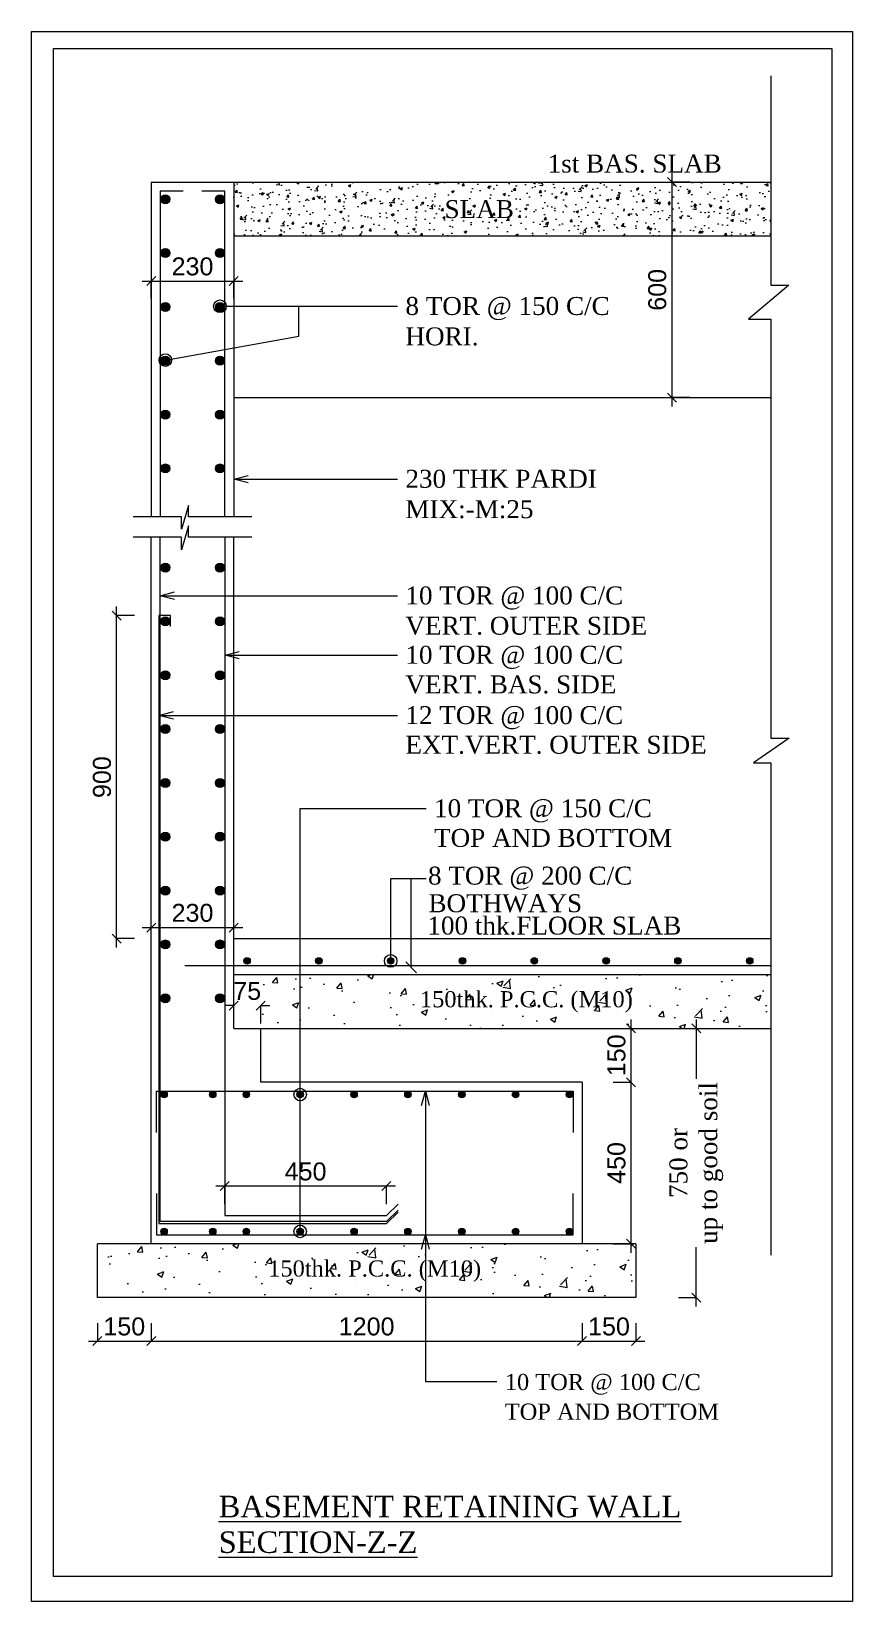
# Model space of a CAD drawing. Header units: inches. Extents: x 10943721 to 11147402, y -2794197 to -2693110.
# Drawn here: x 11054100 to 11057530, y -2752146 to -2745584 of the extents above; entities that cross this region are included whole.
import ezdxf

# ---------------------------------------------------------------- set-up
doc = ezdxf.new("R2010")
doc.units = ezdxf.units.IN
doc.header["$LTSCALE"] = 0.5
doc.header["$MEASUREMENT"] = 0
doc.header["$PDMODE"] = 34
doc.header["$PDSIZE"] = 50
doc.layers.get('0').update_dxf_attribs({"lineweight": 0})
for name, color, linetype, lineweight in [('S-DIM SECTION', 7, 'Continuous', 0), ('S-HATCH COL & LIFT', 250, 'Continuous', 0), ('S-SECTION', 5, 'Continuous', 5), ('S-SECTION MARK', 7, 'Continuous', 0), ('S-SHEET', 251, 'Continuous', 0), ('S-STEEL', 1, 'Continuous', 9), ('S-STEEL-2', 6, 'Continuous', 0), ('S-TEXT', 7, 'Continuous', 0), ('S-TEXT TITLE', 1, 'Continuous', 0)]:
    doc.layers.add(name, color=color, linetype=linetype, lineweight=lineweight)
doc.styles.add('AR', font='ARIALUNI.ttf')
doc.styles.add('ARIAL', font='arial.ttf')
doc.styles.get("Standard").update_dxf_attribs({"font": 'times.ttf'})
doc.styles.add('TEXT', font='times.ttf')
doc.dimstyles.new('100', dxfattribs={"dimtxt": 180, "dimasz": 80, "dimexe": 0.18, "dimexo": 0.0625, "dimgap": 1, "dimtad": 1, "dimdec": 0, "dimzin": 0, "dimdsep": 46, "dimtxsty": 'AR', "dimblk": 'DOT', "dimcen": 0.09, "dimse1": 1, "dimse2": 1, "dimclrd": 50, "dimclrt": 256, "dimadec": 0, "dimazin": 0, "dimtfac": 1, "dimtdec": 0, "dimtix": 1, "dimtofl": 0, "dimtmove": 2, "dimatfit": 0, "dimfxl": 1, "dimtolj": 1, "dimtzin": 0, "dimlwd": -1, "dimarcsym": 0})
doc.dimstyles.get("Standard").update_dxf_attribs({"dimtxt": 0.18, "dimasz": 0.18, "dimexe": 0.18, "dimexo": 0.0625, "dimgap": 0.09, "dimtad": 0, "dimtih": 1, "dimtoh": 1, "dimdec": 4, "dimzin": 0, "dimdsep": 46, "dimtxsty": 'Standard', "dimcen": 0.09, "dimadec": 0, "dimazin": 0, "dimtfac": 1, "dimtdec": 4, "dimtofl": 0, "dimtmove": 0, "dimatfit": 3, "dimfxl": 1, "dimtolj": 1, "dimtzin": 0, "dimarcsym": 0})

# ---------------------------------------------------------------- blocks, each defined once
blk = doc.blocks.new('_Oblique')
at = {"color": 0, "linetype": 'ByBlock', "lineweight": -2}
blk.add_line((-0.5, -0.5), (0.5, 0.5), dxfattribs=at)
blk = doc.blocks.new('*D40')
at = {"layer": 'Defpoints', "color": 0, "transparency": 16777216}
for p in [(122.5, -3972.7), (272.5, -3972.7), (272.5, -4093.9)]:
    blk.add_point(p, dxfattribs=at)
at = {"layer": 'S-DIM SECTION', "color": 0, "lineweight": -2, "transparency": 16777216}
for p, q in [((122.5, -4043.9), (122.5, -4094.1)), ((272.5, -4043.9), (272.5, -4094.1))]:
    blk.add_line(p, q, dxfattribs=at)
at = {"layer": 'S-DIM SECTION', "transparency": 16777216}
blk.add_line((97.5, -4093.9), (297.5, -4093.9), dxfattribs=at)
at = {"layer": 'S-DIM SECTION', "transparency": 16777216, "xscale": 25, "yscale": 25, "zscale": 25, "rotation": 180}
blk.add_blockref('_Oblique', (122.5, -4093.9), dxfattribs=at)
at = {"layer": 'S-DIM SECTION', "transparency": 16777216, "xscale": 25, "yscale": 25, "zscale": 25}
blk.add_blockref('_Oblique', (272.5, -4093.9), dxfattribs=at)
at = {"layer": 'S-DIM SECTION', "transparency": 16777216, "insert": (197.5, -4053.4), "char_height": 50, "attachment_point": 5, "style": 'ARIAL'}
blk.add_mtext('\\A1;150', dxfattribs=at)
blk = doc.blocks.new('*D65')
at = {"layer": 'Defpoints', "color": 0, "transparency": 16777216}
for p in [(272.5, -3972.7), (1472.5, -3972.7), (1472.5, -4093.9)]:
    blk.add_point(p, dxfattribs=at)
at = {"layer": 'S-DIM SECTION', "color": 0, "lineweight": -2, "transparency": 16777216}
for p, q in [((272.5, -4043.9), (272.5, -4094.1)), ((1472.5, -4043.9), (1472.5, -4094.1))]:
    blk.add_line(p, q, dxfattribs=at)
at = {"layer": 'S-DIM SECTION', "transparency": 16777216}
blk.add_line((247.5, -4093.9), (1497.5, -4093.9), dxfattribs=at)
at = {"layer": 'S-DIM SECTION', "transparency": 16777216, "xscale": 25, "yscale": 25, "zscale": 25, "rotation": 180}
blk.add_blockref('_Oblique', (272.5, -4093.9), dxfattribs=at)
at = {"layer": 'S-DIM SECTION', "transparency": 16777216, "xscale": 25, "yscale": 25, "zscale": 25}
blk.add_blockref('_Oblique', (1472.5, -4093.9), dxfattribs=at)
at = {"layer": 'S-DIM SECTION', "transparency": 16777216, "insert": (872.5, -4053.4), "char_height": 50, "attachment_point": 5, "style": 'ARIAL'}
blk.add_mtext('\\A1;1200', dxfattribs=at)
blk = doc.blocks.new('*D41')
at = {"layer": 'Defpoints', "color": 0, "transparency": 16777216}
for p in [(1472.5, -3972.7), (1622.5, -3972.7), (1622.5, -4093.9)]:
    blk.add_point(p, dxfattribs=at)
at = {"layer": 'S-DIM SECTION', "color": 0, "lineweight": -2, "transparency": 16777216}
for p, q in [((1472.5, -4043.9), (1472.5, -4094.1)), ((1622.5, -4043.9), (1622.5, -4094.1))]:
    blk.add_line(p, q, dxfattribs=at)
at = {"layer": 'S-DIM SECTION', "transparency": 16777216}
blk.add_line((1447.5, -4093.9), (1647.5, -4093.9), dxfattribs=at)
at = {"layer": 'S-DIM SECTION', "transparency": 16777216, "xscale": 25, "yscale": 25, "zscale": 25, "rotation": 180}
blk.add_blockref('_Oblique', (1472.5, -4093.9), dxfattribs=at)
at = {"layer": 'S-DIM SECTION', "transparency": 16777216, "xscale": 25, "yscale": 25, "zscale": 25}
blk.add_blockref('_Oblique', (1622.5, -4093.9), dxfattribs=at)
at = {"layer": 'S-DIM SECTION', "transparency": 16777216, "insert": (1547.5, -4053.4), "char_height": 50, "attachment_point": 5, "style": 'ARIAL'}
blk.add_mtext('\\A1;150', dxfattribs=at)
blk = doc.blocks.new('*D42')
at = {"layer": 'Defpoints', "color": 0, "transparency": 16777216}
for p in [(1472.5, -3372.7), (1609, -3372.7), (1472.5, -3822.7)]:
    blk.add_point(p, dxfattribs=at)
at = {"layer": 'S-DIM SECTION', "transparency": 16777216}
blk.add_line((1609, -3847.7), (1609, -3347.7), dxfattribs=at)
at = {"layer": 'S-DIM SECTION', "color": 0, "lineweight": -2, "transparency": 16777216}
for p, q in [((1559, -3372.7), (1609.2, -3372.7)), ((1559, -3822.7), (1609.2, -3822.7))]:
    blk.add_line(p, q, dxfattribs=at)
at = {"layer": 'S-DIM SECTION', "transparency": 16777216, "xscale": 25, "yscale": 25, "zscale": 25}
for p, rotation in [((1609, -3372.7), 90), ((1609, -3822.7), 270)]:
    blk.add_blockref('_Oblique', p, dxfattribs=dict(at, rotation=rotation))
at = {"layer": 'S-DIM SECTION', "transparency": 16777216, "insert": (1568.5, -3597.7), "char_height": 50, "attachment_point": 5, "rotation": 90, "style": 'ARIAL'}
blk.add_mtext('\\A1;450', dxfattribs=at)
blk = doc.blocks.new('*D66')
at = {"layer": 'Defpoints', "color": 0, "transparency": 16777216}
for p in [(1472.5, -3222.7), (1609, -3222.7), (1472.5, -3372.7)]:
    blk.add_point(p, dxfattribs=at)
at = {"layer": 'S-DIM SECTION', "color": 0, "lineweight": -2, "transparency": 16777216}
for p, q in [((1559, -3222.7), (1609.2, -3222.7)), ((1559, -3372.7), (1609.2, -3372.7))]:
    blk.add_line(p, q, dxfattribs=at)
at = {"layer": 'S-DIM SECTION', "transparency": 16777216}
blk.add_line((1609, -3397.7), (1609, -3197.7), dxfattribs=at)
at = {"layer": 'S-DIM SECTION', "transparency": 16777216, "xscale": 25, "yscale": 25, "zscale": 25}
for p, rotation in [((1609, -3222.7), 90), ((1609, -3372.7), 270)]:
    blk.add_blockref('_Oblique', p, dxfattribs=dict(at, rotation=rotation))
at = {"layer": 'S-DIM SECTION', "transparency": 16777216, "insert": (1568.5, -3297.7), "char_height": 50, "attachment_point": 5, "rotation": 90, "style": 'ARIAL'}
blk.add_mtext('\\A1;150', dxfattribs=at)
blk = doc.blocks.new('*D67')
at = {"layer": 'Defpoints', "color": 0, "transparency": 16777216}
for p in [(1621.5, -3222.7), (1790.7, -3222.7), (1622.5, -3972.7)]:
    blk.add_point(p, dxfattribs=at)
at = {"layer": 'S-DIM SECTION', "color": 0, "lineweight": -2, "transparency": 16777216}
for p, q in [((1740.7, -3222.7), (1790.8, -3222.7)), ((1740.7, -3972.7), (1790.8, -3972.7))]:
    blk.add_line(p, q, dxfattribs=at)
at = {"layer": 'S-DIM SECTION', "transparency": 16777216}
for p, q in [((1790.7, -3197.7), (1790.7, -3363)), ((1790.7, -3997.7), (1790.7, -3832.4))]:
    blk.add_line(p, q, dxfattribs=at)
at = {"layer": 'S-DIM SECTION', "transparency": 16777216, "xscale": 25, "yscale": 25, "zscale": 25}
for p, rotation in [((1790.7, -3222.7), 90), ((1790.7, -3972.7), 270)]:
    blk.add_blockref('_Oblique', p, dxfattribs=dict(at, rotation=rotation))
at = {"layer": 'S-DIM SECTION', "transparency": 16777216, "insert": (1790.7, -3597.7), "char_height": 50, "attachment_point": 5, "rotation": 90, "style": 'ARIAL'}
blk.add_mtext('\\A1;{\\fTimes New Roman|b0|i0|c0|p18;\\C7;750 or\\Pup to good soil}', dxfattribs=at)
blk = doc.blocks.new('*D43')
at = {"layer": 'Defpoints', "color": 0, "transparency": 16777216}
for p in [(502.5, -3159), (502.5, -3222.7), (577.5, -3222.7)]:
    blk.add_point(p, dxfattribs=at)
at = {"layer": 'S-DIM SECTION', "transparency": 16777216}
for p, q in [((502.5, -3159), (477.5, -3159)), ((577.5, -3159), (602.5, -3159))]:
    blk.add_line(p, q, dxfattribs=at)
at = {"layer": 'S-DIM SECTION', "color": 0, "lineweight": -2, "transparency": 16777216}
for p, q in [((502.5, -3209), (502.5, -3158.8)), ((577.5, -3209), (577.5, -3158.8))]:
    blk.add_line(p, q, dxfattribs=at)
at = {"layer": 'S-DIM SECTION', "transparency": 16777216, "xscale": 25, "yscale": 25, "zscale": 25}
blk.add_blockref('_Oblique', (502.5, -3159), dxfattribs=at)
at = {"layer": 'S-DIM SECTION', "transparency": 16777216, "xscale": 25, "yscale": 25, "zscale": 25, "rotation": 180}
blk.add_blockref('_Oblique', (577.5, -3159), dxfattribs=at)
at = {"layer": 'S-DIM SECTION', "transparency": 16777216, "insert": (540, -3118.6), "char_height": 50, "attachment_point": 5, "style": 'ARIAL'}
blk.add_mtext('\\A1;75', dxfattribs=at)
blk = doc.blocks.new('*D44')
at = {"layer": 'Defpoints', "color": 0, "transparency": 16777216}
for p in [(176.1, -2072.7), (296.6, -2072.7), (502.5, -2972.7)]:
    blk.add_point(p, dxfattribs=at)
at = {"layer": 'S-DIM SECTION', "transparency": 16777216}
blk.add_line((176.1, -2997.7), (176.1, -2047.7), dxfattribs=at)
at = {"layer": 'S-DIM SECTION', "color": 0, "lineweight": -2, "transparency": 16777216}
for p, q in [((226.1, -2072.7), (175.9, -2072.7)), ((226.1, -2972.7), (175.9, -2972.7))]:
    blk.add_line(p, q, dxfattribs=at)
at = {"layer": 'S-DIM SECTION', "transparency": 16777216, "xscale": 25, "yscale": 25, "zscale": 25}
for p, rotation in [((176.1, -2072.7), 90), ((176.1, -2972.7), 270)]:
    blk.add_blockref('_Oblique', p, dxfattribs=dict(at, rotation=rotation))
at = {"layer": 'S-DIM SECTION', "transparency": 16777216, "insert": (135.5, -2522.7), "char_height": 50, "attachment_point": 5, "rotation": 90, "style": 'ARIAL'}
blk.add_mtext('\\A1;900', dxfattribs=at)
blk = doc.blocks.new('*D68')
at = {"layer": 'Defpoints', "color": 0, "transparency": 16777216}
for p in [(502.5, -2941.7), (272.5, -2989.8), (502.5, -2989.8)]:
    blk.add_point(p, dxfattribs=at)
at = {"layer": 'S-DIM SECTION', "transparency": 16777216}
blk.add_line((247.5, -2941.7), (527.5, -2941.7), dxfattribs=at)
at = {"layer": 'S-DIM SECTION', "color": 0, "lineweight": -2, "transparency": 16777216}
for p, q in [((272.5, -2989.7), (272.5, -2941.5)), ((502.5, -2989.7), (502.5, -2941.5))]:
    blk.add_line(p, q, dxfattribs=at)
at = {"layer": 'S-DIM SECTION', "transparency": 16777216, "xscale": 25, "yscale": 25, "zscale": 25, "rotation": 180}
blk.add_blockref('_Oblique', (272.5, -2941.7), dxfattribs=at)
at = {"layer": 'S-DIM SECTION', "transparency": 16777216, "xscale": 25, "yscale": 25, "zscale": 25}
blk.add_blockref('_Oblique', (502.5, -2941.7), dxfattribs=at)
at = {"layer": 'S-DIM SECTION', "transparency": 16777216, "insert": (387.5, -2901.1), "char_height": 50, "attachment_point": 5, "style": 'ARIAL'}
blk.add_mtext('\\A1;230', dxfattribs=at)
blk = doc.blocks.new('*D45')
at = {"layer": 'Defpoints', "color": 0, "transparency": 16777216}
for p in [(477.5, -3662.2), (477.5, -3743.7), (927.5, -3743.7)]:
    blk.add_point(p, dxfattribs=at)
at = {"layer": 'S-DIM SECTION', "transparency": 16777216}
blk.add_line((952.5, -3662.2), (452.5, -3662.2), dxfattribs=at)
at = {"layer": 'S-DIM SECTION', "color": 0, "lineweight": -2, "transparency": 16777216}
for p, q in [((477.5, -3712.2), (477.5, -3662)), ((927.5, -3712.2), (927.5, -3662))]:
    blk.add_line(p, q, dxfattribs=at)
at = {"layer": 'S-DIM SECTION', "transparency": 16777216, "xscale": 25, "yscale": 25, "zscale": 25, "rotation": 180}
blk.add_blockref('_Oblique', (477.5, -3662.2), dxfattribs=at)
at = {"layer": 'S-DIM SECTION', "transparency": 16777216, "xscale": 25, "yscale": 25, "zscale": 25}
blk.add_blockref('_Oblique', (927.5, -3662.2), dxfattribs=at)
at = {"layer": 'S-DIM SECTION', "transparency": 16777216, "insert": (702.5, -3621.6), "char_height": 50, "attachment_point": 5, "style": 'ARIAL'}
blk.add_mtext('\\A1;450', dxfattribs=at)
blk = doc.blocks.new('*D63')
at = {"layer": 'Defpoints', "color": 0, "transparency": 16777216}
for p in [(1998.3, -865.1), (1722.7, -1465.1), (1998.3, -1465.1)]:
    blk.add_point(p, dxfattribs=at)
at = {"layer": 'S-DIM SECTION', "color": 0, "lineweight": -2, "transparency": 16777216}
for p, q in [((1772.7, -865.1), (1722.5, -865.1)), ((1772.7, -1465.1), (1722.5, -1465.1))]:
    blk.add_line(p, q, dxfattribs=at)
at = {"layer": 'S-DIM SECTION', "transparency": 16777216}
blk.add_line((1722.7, -840.1), (1722.7, -1490.1), dxfattribs=at)
at = {"layer": 'S-DIM SECTION', "transparency": 16777216, "xscale": 25, "yscale": 25, "zscale": 25}
for p, rotation in [((1722.7, -865.1), 90), ((1722.7, -1465.1), 270)]:
    blk.add_blockref('_Oblique', p, dxfattribs=dict(at, rotation=rotation))
at = {"layer": 'S-DIM SECTION', "transparency": 16777216, "insert": (1682.2, -1165.1), "char_height": 50, "attachment_point": 5, "rotation": 90, "style": 'ARIAL'}
blk.add_mtext('\\A1;600', dxfattribs=at)
blk = doc.blocks.new('*D64')
at = {"layer": 'Defpoints', "color": 0, "transparency": 16777216}
for p in [(502.5, -1140.6), (272.5, -1188.7), (502.5, -1188.7)]:
    blk.add_point(p, dxfattribs=at)
at = {"layer": 'S-DIM SECTION', "transparency": 16777216}
blk.add_line((247.5, -1140.6), (527.5, -1140.6), dxfattribs=at)
at = {"layer": 'S-DIM SECTION', "color": 0, "lineweight": -2, "transparency": 16777216}
for p, q in [((272.5, -1188.6), (272.5, -1140.4)), ((502.5, -1188.6), (502.5, -1140.4))]:
    blk.add_line(p, q, dxfattribs=at)
at = {"layer": 'S-DIM SECTION', "transparency": 16777216, "xscale": 25, "yscale": 25, "zscale": 25, "rotation": 180}
blk.add_blockref('_Oblique', (272.5, -1140.6), dxfattribs=at)
at = {"layer": 'S-DIM SECTION', "transparency": 16777216, "xscale": 25, "yscale": 25, "zscale": 25}
blk.add_blockref('_Oblique', (502.5, -1140.6), dxfattribs=at)
at = {"layer": 'S-DIM SECTION', "transparency": 16777216, "insert": (387.5, -1100.1), "char_height": 50, "attachment_point": 5, "style": 'ARIAL'}
blk.add_mtext('\\A1;230', dxfattribs=at)
blk = doc.blocks.new('zw$652D')
at = {"layer": 'S-HATCH COL & LIFT'}
h = blk.add_hatch(dxfattribs=at)
h.set_pattern_fill('AR-CONC', color=8, scale=10)
h.set_pattern_definition([(50, (-2329073.577, -691736.77), (71.7260183, -6.2752135), [7.5, -82.5]), (355, (-2329073.58, -691736.77), (-13.8751334, 75.2192134), [6, -66]), (100.4514445, (-2329067.6, -691737.29), (57.8508847, 68.943999), [6.3740192, -70.1142112]), (46.1842, (-2329073.58, -691716.77), (106.724133, -16.551928), [11.25, -123.75]), (96.6356355, (-2329064.68, -691718.15), (93.4661946, 97.41186), [9.561034, -105.171376]), (351.184164, (-2329073.58, -691716.77), (93.4661945, 97.41186), [9, -99]), (21, (-2329063.577, -691721.77), (59.6907052, -40.261889), [7.5, -82.5]), (326, (-2329063.58, -691721.77), (24.3315332, 72.5150045), [6, -66]), (71.4514447, (-2329058.6, -691725.12), (84.0222377, 32.2531153), [6.374019, -70.1142112]), (37.5, (-2329073.577, -691736.767), (1.21598553, 33.28938538), [0, -65.2, 0, -67, 0, -66.25]), (7.5, (-2329073.577, -691736.767), (26.30695374, 39.4411712), [0, -38.2, 0, -63.7, 0, -25.25]), (327.5, (-2329095.877, -691736.767), (53.38224362, -2.25548717), [0, -25, 0, -78, 0, -103.5]), (317.5, (-2329105.877, -691736.767), (58.3186169, 10.0104982), [0, -32.5, 0, -51.8, 0, -73.5])])
h.paths.add_polyline_path([(502.5, -865.1), (1998.3, -865.1), (1998.3, -1015.1), (502.5, -1015.1)])
h = blk.add_hatch(dxfattribs=at)
h.set_pattern_fill('AR-CONC', color=8, scale=25)
h.set_pattern_definition([(50, (-2329073.58, -689932.9), (179.315046, -15.688034), [18.75, -206.25]), (355, (-2329073.58, -689932.9), (-34.687833, 188.048033), [15, -165]), (100.4514445, (-2329058.63, -689934.2), (144.627212, 172.359998), [15.935048, -175.285528]), (46.1842, (-2329073.58, -689882.9), (266.810333, -41.37982), [28.125, -309.375]), (96.635635, (-2329051.34, -689886.34), (233.665486, 243.52965), [23.902586, -262.92844]), (351.184164, (-2329073.58, -689882.9), (233.665486, 243.52965), [22.5, -247.5]), (21, (-2329048.58, -689895.4), (149.226763, -100.654723), [18.75, -206.25]), (326, (-2329048.58, -689895.4), (60.828833, 181.287511), [15, -165]), (71.451445, (-2329036.14, -689903.78), (210.055594, 80.632788), [15.935047, -175.285528]), (37.5, (-2329073.58, -689932.896), (3.0399638, 83.2234635), [0, -163, 0, -167.5, 0, -165.625]), (7.5, (-2329073.58, -689932.9), (65.7673844, 98.602928), [0, -95.5, 0, -159.25, 0, -63.125]), (327.5, (-2329129.33, -689932.896), (133.455609, -5.638718), [0, -62.5, 0, -195, 0, -258.75]), (317.5, (-2329154.33, -689932.9), (145.7965423, 25.0262456), [0, -81.25, 0, -129.5, 0, -183.75])])
h.paths.add_polyline_path([(502.5, -3072.7), (1998.3, -3072.7), (1998.3, -3222.7), (502.5, -3222.7)])
h = blk.add_hatch(dxfattribs=at)
h.set_pattern_fill('AR-CONC', color=8, scale=25)
h.set_pattern_definition([(50, (-2329449.38, -690682.9), (179.315046, -15.688034), [18.75, -206.25]), (355, (-2329449.38, -690682.9), (-34.687833, 188.048033), [15, -165]), (100.4514445, (-2329434.44, -690684.2), (144.627212, 172.359998), [15.935048, -175.285528]), (46.1842, (-2329449.38, -690632.9), (266.810333, -41.37982), [28.125, -309.375]), (96.635635, (-2329427.15, -690636.34), (233.665486, 243.52965), [23.902586, -262.92844]), (351.184164, (-2329449.38, -690632.9), (233.665486, 243.52965), [22.5, -247.5]), (21, (-2329424.38, -690645.4), (149.226763, -100.654723), [18.75, -206.25]), (326, (-2329424.38, -690645.4), (60.828833, 181.287511), [15, -165]), (71.451445, (-2329411.95, -690653.78), (210.055594, 80.632788), [15.935047, -175.285528]), (37.5, (-2329449.384, -690682.896), (3.0399638, 83.2234635), [0, -163, 0, -167.5, 0, -165.625]), (7.5, (-2329449.38, -690682.9), (65.7673844, 98.602928), [0, -95.5, 0, -159.25, 0, -63.125]), (327.5, (-2329505.134, -690682.896), (133.455609, -5.638718), [0, -62.5, 0, -195, 0, -258.75]), (317.5, (-2329530.13, -690682.9), (145.7965423, 25.0262456), [0, -81.25, 0, -129.5, 0, -183.75])])
h.paths.add_polyline_path([(122.5, -3822.7), (1622.5, -3822.7), (1622.5, -3972.7), (122.5, -3972.7)])
at = {"layer": 'S-STEEL-2'}
h = blk.add_hatch(color=256, dxfattribs=at)
h.dxf.hatch_style = 1
edge = h.paths.add_edge_path()
edge.add_arc((311.9, -912.8), 12.5, 0, 360)
h = blk.add_hatch(color=256, dxfattribs=at)
h.dxf.hatch_style = 1
edge = h.paths.add_edge_path()
edge.add_arc((463.9, -912.8), 12.5, 0, 360)
h = blk.add_hatch(color=256, dxfattribs=at)
h.dxf.hatch_style = 1
edge = h.paths.add_edge_path()
edge.add_arc((311.9, -1062.8), 12.5, 0, 360)
h = blk.add_hatch(color=256, dxfattribs=at)
h.dxf.hatch_style = 1
edge = h.paths.add_edge_path()
edge.add_arc((463.9, -1062.8), 12.5, 0, 360)
h = blk.add_hatch(color=256, dxfattribs=at)
h.dxf.hatch_style = 1
edge = h.paths.add_edge_path()
edge.add_arc((311.9, -1212.8), 12.5, 0, 360)
h = blk.add_hatch(color=256, dxfattribs=at)
h.dxf.hatch_style = 1
edge = h.paths.add_edge_path()
edge.add_arc((463.9, -1212.8), 12.5, 0, 360)
h = blk.add_hatch(color=256, dxfattribs=at)
h.dxf.hatch_style = 1
edge = h.paths.add_edge_path()
edge.add_arc((311.9, -1362.8), 12.5, 0, 360)
h = blk.add_hatch(color=256, dxfattribs=at)
h.dxf.hatch_style = 1
edge = h.paths.add_edge_path()
edge.add_arc((463.9, -1362.8), 12.5, 0, 360)
h = blk.add_hatch(color=256, dxfattribs=at)
h.dxf.hatch_style = 1
edge = h.paths.add_edge_path()
edge.add_arc((311.9, -1512.8), 12.5, 0, 360)
h = blk.add_hatch(color=256, dxfattribs=at)
h.dxf.hatch_style = 1
edge = h.paths.add_edge_path()
edge.add_arc((463.9, -1512.8), 12.5, 0, 360)
h = blk.add_hatch(color=256, dxfattribs=at)
h.dxf.hatch_style = 1
edge = h.paths.add_edge_path()
edge.add_arc((311.9, -1662.8), 12.5, 0, 360)
h = blk.add_hatch(color=256, dxfattribs=at)
h.dxf.hatch_style = 1
edge = h.paths.add_edge_path()
edge.add_arc((463.9, -1662.8), 12.5, 0, 360)
h = blk.add_hatch(color=256, dxfattribs=at)
h.dxf.hatch_style = 1
edge = h.paths.add_edge_path()
edge.add_arc((311.9, -1938.9), 12.5, 0, 360)
h = blk.add_hatch(color=256, dxfattribs=at)
h.dxf.hatch_style = 1
edge = h.paths.add_edge_path()
edge.add_arc((463.9, -1938.9), 12.5, 0, 360)
h = blk.add_hatch(color=256, dxfattribs=at)
h.dxf.hatch_style = 1
edge = h.paths.add_edge_path()
edge.add_arc((311.9, -2088.9), 12.5, 0, 360)
h = blk.add_hatch(color=256, dxfattribs=at)
h.dxf.hatch_style = 1
edge = h.paths.add_edge_path()
edge.add_arc((463.9, -2088.9), 12.5, 0, 360)
h = blk.add_hatch(color=256, dxfattribs=at)
h.dxf.hatch_style = 1
edge = h.paths.add_edge_path()
edge.add_arc((311.9, -2238.9), 12.5, 0, 360, ccw=False)
h = blk.add_hatch(color=256, dxfattribs=at)
h.dxf.hatch_style = 1
edge = h.paths.add_edge_path()
edge.add_arc((463.9, -2238.9), 12.5, 0, 360, ccw=False)
h = blk.add_hatch(color=256, dxfattribs=at)
h.dxf.hatch_style = 1
edge = h.paths.add_edge_path()
edge.add_arc((311.9, -2388.9), 12.5, 0, 360, ccw=False)
h = blk.add_hatch(color=256, dxfattribs=at)
h.dxf.hatch_style = 1
edge = h.paths.add_edge_path()
edge.add_arc((463.9, -2388.9), 12.5, 0, 360, ccw=False)
h = blk.add_hatch(color=256, dxfattribs=at)
h.dxf.hatch_style = 1
edge = h.paths.add_edge_path()
edge.add_arc((311.9, -2538.9), 12.5, 0, 360, ccw=False)
h = blk.add_hatch(color=256, dxfattribs=at)
h.dxf.hatch_style = 1
edge = h.paths.add_edge_path()
edge.add_arc((463.9, -2538.9), 12.5, 0, 360, ccw=False)
h = blk.add_hatch(color=256, dxfattribs=at)
h.dxf.hatch_style = 1
edge = h.paths.add_edge_path()
edge.add_arc((311.9, -2688.9), 12.5, 0, 360)
h = blk.add_hatch(color=256, dxfattribs=at)
h.dxf.hatch_style = 1
edge = h.paths.add_edge_path()
edge.add_arc((463.9, -2688.9), 12.5, 0, 360)
h = blk.add_hatch(color=256, dxfattribs=at)
h.dxf.hatch_style = 1
edge = h.paths.add_edge_path()
edge.add_arc((311.9, -2838.9), 12.5, 0, 360)
h = blk.add_hatch(color=256, dxfattribs=at)
h.dxf.hatch_style = 1
edge = h.paths.add_edge_path()
edge.add_arc((463.9, -2838.9), 12.5, 0, 360)
h = blk.add_hatch(color=256, dxfattribs=at)
h.dxf.hatch_style = 1
edge = h.paths.add_edge_path()
edge.add_arc((311.9, -2988.9), 12.5, 0, 360)
h = blk.add_hatch(color=256, dxfattribs=at)
h.dxf.hatch_style = 1
edge = h.paths.add_edge_path()
edge.add_arc((463.9, -2988.9), 12.5, 0, 360)
h = blk.add_hatch(color=256, dxfattribs=at)
h.dxf.hatch_style = 1
edge = h.paths.add_edge_path()
edge.add_arc((539.5, -3034.7), 9, 0, 360)
h = blk.add_hatch(color=256, dxfattribs=at)
h.dxf.hatch_style = 1
edge = h.paths.add_edge_path()
edge.add_arc((739.5, -3034.7), 9, 0, 360)
h = blk.add_hatch(color=256, dxfattribs=at)
h.dxf.hatch_style = 1
edge = h.paths.add_edge_path()
edge.add_arc((939.5, -3034.7), 9, 0, 360)
h = blk.add_hatch(color=256, dxfattribs=at)
h.dxf.hatch_style = 1
edge = h.paths.add_edge_path()
edge.add_arc((1139.5, -3034.7), 9, 0, 360)
h = blk.add_hatch(color=256, dxfattribs=at)
h.dxf.hatch_style = 1
edge = h.paths.add_edge_path()
edge.add_arc((1339.5, -3034.7), 9, 0, 360)
h = blk.add_hatch(color=256, dxfattribs=at)
h.dxf.hatch_style = 1
edge = h.paths.add_edge_path()
edge.add_arc((1539.5, -3034.7), 9, 0, 360)
h = blk.add_hatch(color=256, dxfattribs=at)
h.dxf.hatch_style = 1
edge = h.paths.add_edge_path()
edge.add_arc((1739.5, -3034.7), 9, 0, 360)
h = blk.add_hatch(color=256, dxfattribs=at)
h.dxf.hatch_style = 1
edge = h.paths.add_edge_path()
edge.add_arc((1939.5, -3034.7), 9, 0, 360)
h = blk.add_hatch(color=256, dxfattribs=at)
h.dxf.hatch_style = 1
edge = h.paths.add_edge_path()
edge.add_arc((311.9, -3138.9), 12.5, 0, 360)
h = blk.add_hatch(color=256, dxfattribs=at)
h.dxf.hatch_style = 1
edge = h.paths.add_edge_path()
edge.add_arc((463.9, -3138.9), 12.5, 0, 360)
h = blk.add_hatch(color=256, dxfattribs=at)
h.dxf.hatch_style = 1
edge = h.paths.add_edge_path()
edge.add_arc((308.4, -3407), 9, 0, 360)
h = blk.add_hatch(color=256, dxfattribs=at)
h.dxf.hatch_style = 1
edge = h.paths.add_edge_path()
edge.add_arc((443.9, -3407), 9, 0, 360)
h = blk.add_hatch(color=256, dxfattribs=at)
h.dxf.hatch_style = 1
edge = h.paths.add_edge_path()
edge.add_arc((537.5, -3407), 9, 0, 360)
h = blk.add_hatch(color=256, dxfattribs=at)
h.dxf.hatch_style = 1
edge = h.paths.add_edge_path()
edge.add_arc((687.5, -3407), 9, 0, 360)
h = blk.add_hatch(color=256, dxfattribs=at)
h.dxf.hatch_style = 1
edge = h.paths.add_edge_path()
edge.add_arc((837.5, -3407), 9, 0, 360)
h = blk.add_hatch(color=256, dxfattribs=at)
h.dxf.hatch_style = 1
edge = h.paths.add_edge_path()
edge.add_arc((987.5, -3407), 9, 0, 360)
h = blk.add_hatch(color=256, dxfattribs=at)
h.dxf.hatch_style = 1
edge = h.paths.add_edge_path()
edge.add_arc((1137.5, -3407), 9, 0, 360)
h = blk.add_hatch(color=256, dxfattribs=at)
h.dxf.hatch_style = 1
edge = h.paths.add_edge_path()
edge.add_arc((1287.5, -3407), 9, 0, 360)
h = blk.add_hatch(color=256, dxfattribs=at)
h.dxf.hatch_style = 1
edge = h.paths.add_edge_path()
edge.add_arc((1437.5, -3407), 9, 0, 360)
h = blk.add_hatch(color=256, dxfattribs=at)
h.dxf.hatch_style = 1
edge = h.paths.add_edge_path()
edge.add_arc((308.4, -3788.4), 9, 0, 360)
h = blk.add_hatch(color=256, dxfattribs=at)
h.dxf.hatch_style = 1
edge = h.paths.add_edge_path()
edge.add_arc((443.9, -3788.4), 9, 0, 360)
h = blk.add_hatch(color=256, dxfattribs=at)
h.dxf.hatch_style = 1
edge = h.paths.add_edge_path()
edge.add_arc((537.5, -3788.4), 9, 0, 360)
h = blk.add_hatch(color=256, dxfattribs=at)
h.dxf.hatch_style = 1
edge = h.paths.add_edge_path()
edge.add_arc((687.5, -3788.4), 9, 0, 360)
h = blk.add_hatch(color=256, dxfattribs=at)
h.dxf.hatch_style = 1
edge = h.paths.add_edge_path()
edge.add_arc((837.5, -3788.4), 9, 0, 360)
h = blk.add_hatch(color=256, dxfattribs=at)
h.dxf.hatch_style = 1
edge = h.paths.add_edge_path()
edge.add_arc((987.5, -3788.4), 9, 0, 360)
h = blk.add_hatch(color=256, dxfattribs=at)
h.dxf.hatch_style = 1
edge = h.paths.add_edge_path()
edge.add_arc((1137.5, -3788.4), 9, 0, 360)
h = blk.add_hatch(color=256, dxfattribs=at)
h.dxf.hatch_style = 1
edge = h.paths.add_edge_path()
edge.add_arc((1287.5, -3788.4), 9, 0, 360)
h = blk.add_hatch(color=256, dxfattribs=at)
h.dxf.hatch_style = 1
edge = h.paths.add_edge_path()
edge.add_arc((1437.5, -3788.4), 9, 0, 360)
at = {"layer": 'S-HATCH COL & LIFT', "color": 8}
blk.add_line((502.5, -1015.1), (1998.3, -1015.1), dxfattribs=at)
at = {"layer": 'S-SECTION'}
for p, q in [((272.5, -865.1), (272.5, -1797.1)), ((272.5, -865.1), (1998.3, -865.1)), ((502.5, -865.1), (502.5, -1797.1)), ((502.5, -1465.1), (1998.3, -1465.1)), ((272.5, -3822.7), (272.5, -1854.3)), ((502.5, -3222.7), (502.5, -1854.3)), ((502.5, -2972.7), (1998.3, -2972.7)), ((502.5, -3072.7), (1998.3, -3072.7)), ((502.5, -3222.7), (577.5, -3222.7)), ((577.5, -3372.7), (577.5, -3222.7)), ((577.5, -3222.7), (1998.3, -3222.7)), ((1472.5, -3372.7), (577.5, -3372.7)), ((1472.5, -3372.7), (1472.5, -3822.7)), ((1622.5, -3822.7), (122.5, -3822.7)), ((122.5, -3972.7), (122.5, -3822.7)), ((1622.5, -3822.7), (1622.5, -3972.7)), ((1622.5, -3972.7), (122.5, -3972.7))]:
    blk.add_line(p, q, dxfattribs=at)
at = {"layer": 'S-SECTION', "linetype": 'ByBlock', "ltscale": 15}
blk.add_lwpolyline([(1998.3, -568.9), (1998.3, -1152.5), (2048, -1152.5), (1936.5, -1246.8), (1998.3, -1246.8), (1998.3, -2414.6), (2049.3, -2414.6), (1950.1, -2482.4), (1998.3, -2482.4), (1998.3, -3854.2)], dxfattribs=at)
at = {"layer": 'S-SECTION'}
for points in [[(552.5, -1797.1), (376.1, -1797.1), (376.1, -1765.6), (357, -1831.8), (357, -1797.1), (222.5, -1797.1)], [(552.5, -1797.1), (376.1, -1797.1), (376.1, -1765.6), (357, -1831.8), (357, -1797.1), (222.5, -1797.1)], [(552.5, -1854.3), (376.1, -1854.3), (376.1, -1822.8), (357, -1889), (357, -1854.3), (222.5, -1854.3)]]:
    blk.add_lwpolyline(points, dxfattribs=at)
at = {"layer": 'S-SHEET', "color": 7}
blk.add_lwpolyline([(2168.6, -4750.1), (0, -4750.1), (0, -492.4), (2168.6, -492.4)], close=True, dxfattribs=at)
at = {"layer": 'S-STEEL', "linetype": 'ByBlock', "ltscale": 15}
blk.add_line((366.4, -3047.7), (1998.3, -3047.7), dxfattribs=at)
for points in [[(361.3, -890.1), (297.5, -890.1), (297.5, -1797.1)], [(477.5, -1797.1), (477.5, -890.1), (413.7, -890.1)], [(960.4, -3729.1), (927.5, -3760.7), (297.5, -3760.7), (297.5, -1854.3)], [(477.5, -1854.3), (477.5, -3743.7), (927.5, -3743.7), (960.4, -3712)], [(326.6, -2103.4), (326.6, -2072.7), (294.2, -2072.7), (294.2, -3766), (927.5, -3766), (960.4, -3734.3)], [(287.5, -3512.7), (287.5, -3397.7), (1447.5, -3397.7), (1447.5, -3512.7)], [(287.5, -3682.7), (287.5, -3797.7), (1447.5, -3797.7), (1447.5, -3682.7)]]:
    blk.add_lwpolyline(points, dxfattribs=at)
at = {"layer": 'S-STEEL-2'}
for centre, radius in [((311.9, -912.8), 12.5), ((463.9, -912.8), 12.5), ((311.9, -1062.8), 12.5), ((463.9, -1062.8), 12.5), ((311.9, -1212.8), 12.5), ((463.9, -1212.8), 12.5), ((311.9, -1362.8), 12.5), ((463.9, -1362.8), 12.5), ((311.9, -1512.8), 12.5), ((463.9, -1512.8), 12.5), ((311.9, -1662.8), 12.5), ((463.9, -1662.8), 12.5), ((311.9, -1938.9), 12.5), ((463.9, -1938.9), 12.5), ((311.9, -2088.9), 12.5), ((463.9, -2088.9), 12.5), ((311.9, -2238.9), 12.5), ((463.9, -2238.9), 12.5), ((311.9, -2388.9), 12.5), ((463.9, -2388.9), 12.5), ((311.9, -2538.9), 12.5), ((463.9, -2538.9), 12.5), ((311.9, -2688.9), 12.5), ((463.9, -2688.9), 12.5), ((311.9, -2838.9), 12.5), ((463.9, -2838.9), 12.5), ((311.9, -2988.9), 12.5), ((463.9, -2988.9), 12.5), ((539.5, -3034.7), 9), ((739.5, -3034.7), 9), ((939.5, -3034.7), 9), ((1139.5, -3034.7), 9), ((1339.5, -3034.7), 9), ((1539.5, -3034.7), 9), ((1739.5, -3034.7), 9), ((1939.5, -3034.7), 9), ((311.9, -3138.9), 12.5), ((463.9, -3138.9), 12.5), ((308.4, -3407), 9), ((443.9, -3407), 9), ((537.5, -3407), 9), ((687.5, -3407), 9), ((837.5, -3407), 9), ((987.5, -3407), 9), ((1137.5, -3407), 9), ((1287.5, -3407), 9), ((1437.5, -3407), 9), ((308.4, -3788.4), 9), ((443.9, -3788.4), 9), ((537.5, -3788.4), 9), ((687.5, -3788.4), 9), ((837.5, -3788.4), 9), ((987.5, -3788.4), 9), ((1137.5, -3788.4), 9), ((1287.5, -3788.4), 9), ((1437.5, -3788.4), 9)]:
    blk.add_circle(centre, radius, dxfattribs=at)
at = {"layer": 'S-TEXT', "style": 'TEXT'}
for s, height, p in [('1st BAS. SLAB', 50, (1376.7, -838.4)), ('SLAB', 50, (1089.6, -965.2)), ('8 TOR @ 150 C/C', 50, (980.6, -1235.1)), ('HORI.', 50, (980.6, -1319.8)), ('230 THK PARDI', 50, (980.6, -1716.5)), ('MIX:-M:25', 50, (980.6, -1801.2)), ('10 TOR @ 100 C/C', 50, (980.6, -2041.5)), ('VERT. OUTER SIDE', 50, (980.6, -2125.8)), ('10 TOR @ 100 C/C', 50, (980.6, -2206.9)), ('VERT. BAS. SIDE', 50, (980.6, -2289.4)), ('12 TOR @ 100 C/C', 50, (980.6, -2374.9)), ('EXT.VERT. OUTER SIDE', 50, (980.6, -2457.4)), ('10 TOR @ 150 C/C', 50, (1060.3, -2634.5)), ('TOP AND BOTTOM', 50, (1060.3, -2717)), ('8 TOR @ 200 C/C', 50, (1043.5, -2822.1, 0)), ('BOTHWAYS', 50, (1044.7, -2899, 0)), ('100 thk.FLOOR SLAB', 50, (1041.8, -2961.3)), ('150thk. P.C.C. (M10)', 45, (1021, -3163.9)), ('150thk. P.C.C. (M10)', 45, (598.4, -3914.1)), ('10 TOR @ 100 C/C', 45, (1257.3, -4230.4)), ('TOP AND BOTTOM', 45, (1257.3, -4312.9))]:
    blk.add_text(s, height=height, dxfattribs=at).set_placement(p)
at = {"layer": 'S-TEXT TITLE', "style": 'TEXT'}
for s, p in [('%%UBASEMENT RETAINING WALL', (460.3, -4584.8)), ('%%USECTION-Z-Z', (460.3, -4684))]:
    blk.add_text(s, height=60, dxfattribs=at).set_placement(p)
at = {"layer": 'S-DIM SECTION'}
for base, p1, p2, picture, middle in [((1722.7, -1465.1), (1998.3, -865.1), (1998.3, -1465.1), '*D63', (1682.2, -1165.1)), ((176.1, -2072.7), (502.5, -2972.7), (296.6, -2072.7), '*D44', (135.5, -2522.7)), ((1609, -3222.7), (1472.5, -3372.7), (1472.5, -3222.7), '*D66', (1568.5, -3297.7)), ((1609, -3372.7), (1472.5, -3822.7), (1472.5, -3372.7), '*D42', (1568.5, -3597.7))]:
    dim = blk.add_linear_dim(base=base, p1=p1, p2=p2, angle=90, dimstyle='100', override={"dimtxt": 50, "dimasz": 25, "dimgap": 15, "dimtxsty": 'ARIAL', "dimblk1": 'Oblique', "dimblk2": 'Oblique', "dimsah": 1, "dimdle": 25, "dimse1": 0, "dimse2": 0, "dimclrd": 256, "dimfxl": 50, "dimfxlon": 1, "dimarcsym": 1}, dxfattribs=at)
    dim.commit()
    dim.dimension.update_dxf_attribs({"geometry": picture, "text_midpoint": middle})
for base, p1, p2, picture, middle in [((502.5, -1140.6), (272.5, -1188.7), (502.5, -1188.7), '*D64', (387.5, -1100.1)), ((502.5, -2941.7), (272.5, -2989.8), (502.5, -2989.8), '*D68', (387.5, -2901.1)), ((502.5, -3159), (577.5, -3222.7), (502.5, -3222.7), '*D43', (540, -3118.6)), ((477.5, -3662.2), (927.5, -3743.7), (477.5, -3743.7), '*D45', (702.5, -3621.6)), ((272.5, -4093.9), (122.5, -3972.7), (272.5, -3972.7), '*D40', (197.5, -4053.4)), ((1472.5, -4093.9), (272.5, -3972.7), (1472.5, -3972.7), '*D65', (872.5, -4053.4)), ((1622.5, -4093.9), (1472.5, -3972.7), (1622.5, -3972.7), '*D41', (1547.5, -4053.4))]:
    dim = blk.add_linear_dim(base=base, p1=p1, p2=p2, dimstyle='100', override={"dimtxt": 50, "dimasz": 25, "dimgap": 15, "dimtxsty": 'ARIAL', "dimblk1": 'Oblique', "dimblk2": 'Oblique', "dimsah": 1, "dimdle": 25, "dimse1": 0, "dimse2": 0, "dimclrd": 256, "dimfxl": 50, "dimfxlon": 1, "dimarcsym": 1}, dxfattribs=at)
    dim.commit()
    dim.dimension.update_dxf_attribs({"geometry": picture, "text_midpoint": middle})
dim = blk.add_linear_dim(base=(1790.7, -3222.7), p1=(1622.5, -3972.7), p2=(1621.5, -3222.7), angle=90, text='{\\fTimes New Roman|b0|i0|c0|p18;\\C7;750 or\\Pup to good soil}', dimstyle='100', override={"dimtxt": 50, "dimasz": 25, "dimgap": 15, "dimtxsty": 'ARIAL', "dimblk1": 'Oblique', "dimblk2": 'Oblique', "dimsah": 1, "dimdle": 25, "dimse1": 0, "dimse2": 0, "dimclrd": 256, "dimfxl": 50, "dimfxlon": 1, "dimarcsym": 1}, dxfattribs=at)
dim.commit()
dim.dimension.update_dxf_attribs({"geometry": '*D67', "text_midpoint": (1790.7, -3597.7), "dimtype": 160})
at = {"layer": 'S-SECTION MARK'}
for points, override in [([(311.9, -1360.9), (684.1, -1294.5), (684.1, -1210.9)], {"dimasz": 70, "dimgap": 0.15, "dimclrd": 256, "dimldrblk": 'Small', "dimlwd": 0}), ([(463.9, -1210.9), (958.4, -1210.9)], {"dimasz": 70, "dimgap": 0.15, "dimclrd": 256, "dimldrblk": 'Small', "dimlwd": 0}), ([(502.5, -1692.3), (958.4, -1692.3)], {"dimasz": 40, "dimgap": 0.15, "dimclrd": 256, "dimldrblk": 'Open30', "dimlwd": 0}), ([(297.5, -2017.2), (958.4, -2017.2)], {"dimasz": 40, "dimgap": 0.15, "dimclrd": 256, "dimldrblk": 'Open30', "dimlwd": 0}), ([(477.5, -2182.6), (958.4, -2182.6)], {"dimasz": 40, "dimgap": 0.15, "dimclrd": 256, "dimldrblk": 'Open30', "dimlwd": 0}), ([(294.2, -2350.6), (958.4, -2350.6)], {"dimasz": 40, "dimgap": 0.15, "dimclrd": 256, "dimldrblk": 'Open30', "dimlwd": 0}), ([(687.5, -3407), (687.5, -2610.3), (1038.1, -2610.3)], {"dimasz": 70, "dimgap": 0.15, "dimclrd": 256, "dimldrblk": 'Small', "dimlwd": 0}), ([(687.5, -3788.4), (687.5, -2610.3), (1038.1, -2610.3)], {"dimasz": 70, "dimgap": 0.15, "dimclrd": 256, "dimldrblk": 'Small', "dimlwd": 0}), ([(939.5, -3034.7), (939.5, -2805.5), (1038.1, -2805.5)], {"dimasz": 70, "dimgap": 0.15, "dimclrd": 256, "dimldrblk": 'Small', "dimlwd": 0}), ([(996.5, -3052.7, 0), (996.5, -2805.5, 0), (1022.4, -2805.5, 0)], {"dimasz": 30, "dimgap": 0.15, "dimclrd": 256, "dimldrblk": 'Oblique', "dimlwd": 0}), ([(1036.1, -3397.7), (1036.1, -4206.1), (1235.2, -4206.1)], {"dimasz": 40, "dimgap": 0.15, "dimclrd": 256, "dimldrblk": 'Open30', "dimlwd": 0}), ([(1036.1, -3797.7), (1036.1, -4206.1), (1235.2, -4206.1)], {"dimasz": 40, "dimgap": 0.15, "dimclrd": 256, "dimldrblk": 'Open30', "dimlwd": 0})]:
    blk.add_leader(points, dimstyle='Standard', override=override, dxfattribs=at)

msp = doc.modelspace()

# ---------------------------------------------------------------- linework, layer by layer
at = {"elevation": 0}
msp.add_lwpolyline([(11057530.4, -2752145.7), (11054099.7, -2752145.7), (11054099.7, -2745584), (11057530.4, -2745584)], close=True, dxfattribs=at)

# ---------------------------------------------------------------- block references
at = {"color": 2, "xscale": 1.5, "yscale": 1.5, "zscale": 1.5}
msp.add_blockref('zw$652D', (11054191.4, -2744916.3, 0), dxfattribs=at)

doc.saveas('drawing.dxf')
